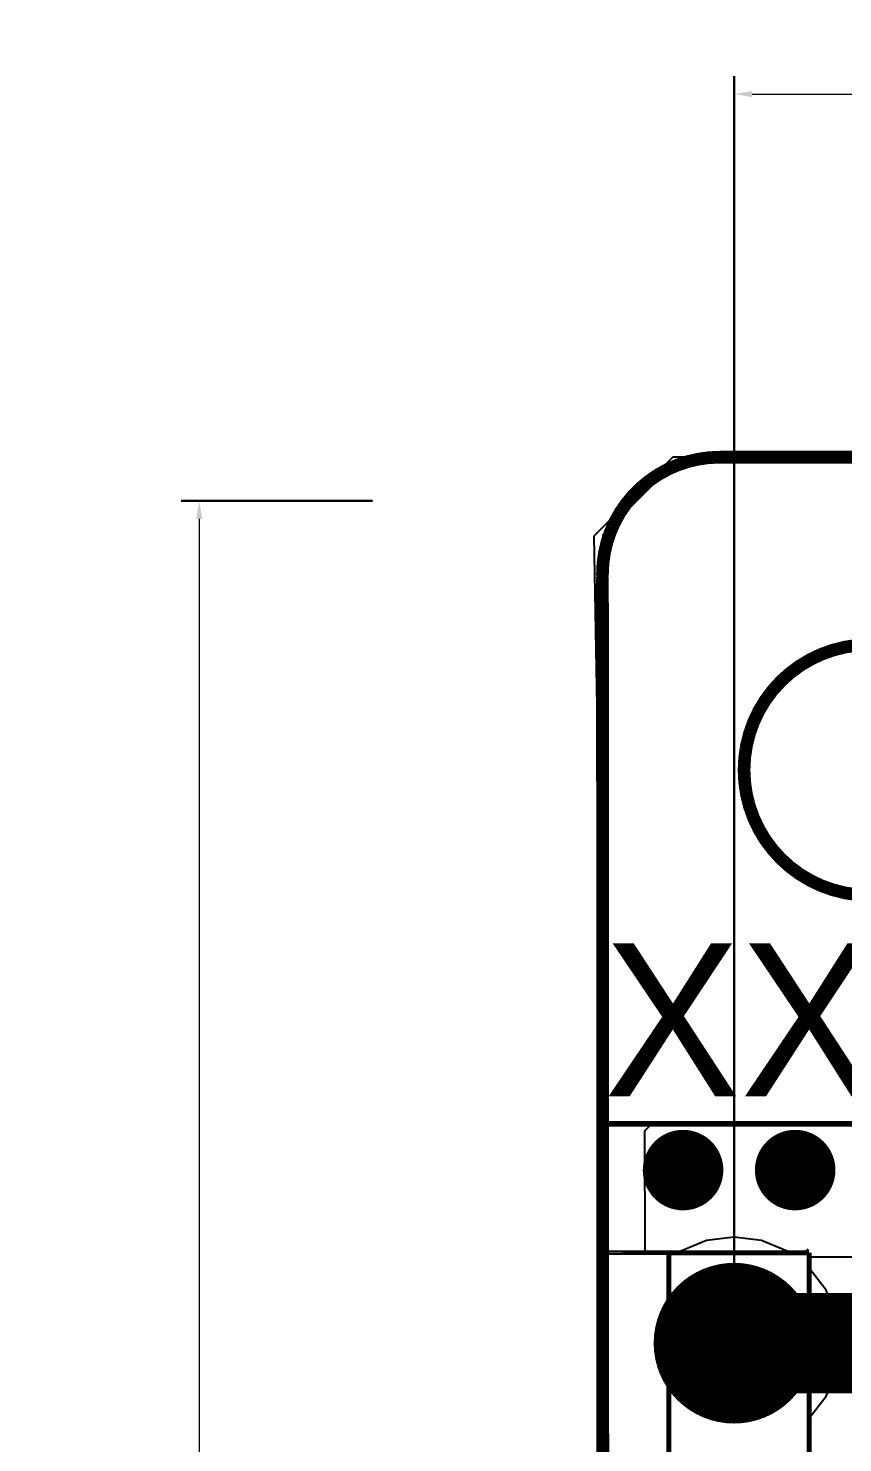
# Model space of a CAD drawing. Extents: x 72.1 to 112.7, y 45.7 to 113.8.
# Drawn here: x 74.26 to 82.38, y 99.72 to 113.83 of the extents above; entities that cross this region are included whole.
import ezdxf

# ---------------------------------------------------------------- set-up
doc = ezdxf.new("R2010")
doc.units = 0
doc.header["$MEASUREMENT"] = 0
doc.layers.get('0').update_dxf_attribs({"linetype": 'CONTINUOUS'})
doc.layers.get('Defpoints').update_dxf_attribs({"linetype": 'CONTINUOUS'})
for name, color, linetype in [('BOTTOMLAYER', 5, 'CONTINUOUS'), ('BOTTOMSOLDER', 6, 'CONTINUOUS'), ('KEEPOUTLAYER', 6, 'CONTINUOUS'), ('MULTILAYER', 9, 'CONTINUOUS'), ('TOPLAYER', 1, 'CONTINUOUS'), ('TOPOVERLAY', 2, 'CONTINUOUS'), ('TOPSOLDER', 216, 'CONTINUOUS')]:
    doc.layers.add(name, color=color, linetype=linetype)
doc.dimstyles.get("Standard").update_dxf_attribs({"dimtxt": 1, "dimasz": 0.18, "dimexe": 0.18, "dimexo": 0.0625, "dimgap": 0.09, "dimtad": 0, "dimtih": 1, "dimtoh": 1, "dimzin": 0, "dimdsep": 46, "dimtxsty": 'Standard', "dimcen": 0.09, "dimclrd": 3, "dimclrt": 1, "dimadec": 0, "dimazin": 0, "dimtfac": 1, "dimtofl": 0, "dimtmove": 0, "dimatfit": 3, "dimfxl": 1, "dimtolj": 1, "dimtzin": 0, "dimlwd": 20, "dimlwe": 30, "dimarcsym": 0})

# ---------------------------------------------------------------- blocks, each defined once
blk = doc.blocks.new('*D2')
at = {"color": 0, "linetype": 'Continuous', "lineweight": 30, "transparency": 16777216}
for p, q in [((81.295, 100.774), (81.295, 113.353)), ((104.217, 100.773), (104.217, 113.353))]:
    blk.add_line(p, q, dxfattribs=at)
at = {"color": 3, "linetype": 'Continuous', "lineweight": 20, "transparency": 16777216}
for p, q in [((81.475, 113.173), (90.666, 113.173)), ((104.037, 113.173), (94.846, 113.173))]:
    blk.add_line(p, q, dxfattribs=at)
at = {"color": 3, "linetype": 'Continuous', "transparency": 16777216}
for points in [[(81.475, 113.203), (81.475, 113.143), (81.295, 113.173)], [(104.037, 113.203), (104.037, 113.143), (104.217, 113.173)]]:
    blk.add_solid(points, dxfattribs=at)
at = {"layer": 'Defpoints', "color": 0, "linetype": 'Continuous', "transparency": 16777216}
for p in [(104.217, 113.173), (81.295, 100.711), (104.217, 100.711)]:
    blk.add_point(p, dxfattribs=at)
at = {"color": 1, "linetype": 'Continuous', "transparency": 16777216, "insert": (92.756, 113.173), "char_height": 1, "attachment_point": 5}
blk.add_mtext('\\A1;22.92', dxfattribs=at)
blk = doc.blocks.new('*D4')
at = {"color": 0, "linetype": 'Continuous', "lineweight": 30, "transparency": 16777216}
for p, q in [((77.691, 109.115), (75.783, 109.115)), ((77.704, 48.333), (75.783, 48.333))]:
    blk.add_line(p, q, dxfattribs=at)
at = {"color": 3, "linetype": 'Continuous', "lineweight": 20, "transparency": 16777216}
for p, q in [((75.963, 108.935), (75.963, 79.314)), ((75.963, 48.513), (75.963, 78.134))]:
    blk.add_line(p, q, dxfattribs=at)
at = {"color": 3, "linetype": 'Continuous', "transparency": 16777216}
for points in [[(75.933, 108.935), (75.993, 108.935), (75.963, 109.115)], [(75.933, 48.513), (75.993, 48.513), (75.963, 48.333)]]:
    blk.add_solid(points, dxfattribs=at)
at = {"layer": 'Defpoints', "color": 0, "linetype": 'Continuous', "transparency": 16777216}
for p in [(75.963, 109.115), (77.754, 109.115), (77.767, 48.333)]:
    blk.add_point(p, dxfattribs=at)
at = {"color": 1, "linetype": 'Continuous', "transparency": 16777216, "insert": (75.963, 78.724), "char_height": 1, "attachment_point": 5}
blk.add_mtext('\\A1;60.78', dxfattribs=at)

msp = doc.modelspace()

# ---------------------------------------------------------------- linework, layer by layer
at = {"layer": 'BOTTOMLAYER'}
for p, q in [((80.684792, 109.5502), (79.897392, 108.7628)), ((105.043392, 109.5502), (80.684792, 109.5502)), ((79.897392, 108.7628), (79.998992, 102.9208)), ((79.998992, 102.9208), (105.449792, 102.8954)), ((80.406555, 102.830526), (80.496385, 102.920305)), ((80.496385, 102.920305), (105.090432, 102.895758)), ((80.407038, 101.6254), (80.406555, 102.830526)), ((81.29479, 101.770457), (81.020686, 101.734371)), ((81.568895, 101.734371), (81.29479, 101.770457)), ((79.922792, 101.6254), (82.005592, 101.6)), ((82.005592, 101.6254), (79.922792, 101.6254)), ((80.010838, 101.6), (79.998992, 101.611847)), ((79.998992, 101.611847), (79.998992, 72.2122)), ((82.005592, 101.6), (80.010838, 101.6)), ((80.761131, 101.6254), (80.407038, 101.6254)), ((80.765261, 101.62857), (80.761131, 101.6254)), ((81.020686, 101.734371), (80.765261, 101.62857)), ((81.824319, 101.62857), (81.568895, 101.734371)), ((81.828449, 101.6254), (81.824319, 101.62857)), ((82.005592, 101.6254), (81.828449, 101.6254)), ((82.030992, 101.6508), (82.005592, 101.6254)), ((82.030992, 101.6508), (82.005592, 101.6254)), ((82.030992, 72.3138), (82.030992, 101.6508)), ((82.030992, 101.469988), (82.030992, 101.6508)), ((82.043659, 101.460267), (82.030992, 101.469988)), ((82.211962, 101.240928), (82.043659, 101.460267)), ((82.317763, 100.985503), (82.211962, 101.240928)), ((82.353848, 100.711399), (82.317763, 100.985503)), ((82.317763, 100.437295), (82.353848, 100.711399)), ((82.211962, 100.18187), (82.317763, 100.437295)), ((82.043659, 99.962531), (82.211962, 100.18187)), ((82.030992, 99.95281), (82.043659, 99.962531)), ((82.030992, 99.54023), (82.030992, 99.95281))]:
    msp.add_line(p, q, dxfattribs=at)
for points, const_width in [([(80.636392, 102.4382, 1), (80.936391, 102.4382, 1)], 0.299999), ([(81.753992, 102.4382, 1), (82.053991, 102.4382, 1)], 0.299999), ([(80.944791, 100.711399, 1), (81.64479, 100.711399, 1)], 0.699999)]:
    msp.add_lwpolyline(points, format="xyb", close=True, dxfattribs=dict(at, const_width=const_width))
at = {"layer": 'BOTTOMSOLDER'}
for points, const_width in [([(80.585592, 102.4382, 1), (80.987191, 102.4382, 1)], 0.401599), ([(81.703192, 102.4382, 1), (82.104791, 102.4382, 1)], 0.401599), ([(80.893991, 100.711399, 1), (81.69559, 100.711399, 1)], 0.801599)]:
    msp.add_lwpolyline(points, format="xyb", close=True, dxfattribs=dict(at, const_width=const_width))
at = {"layer": 'KEEPOUTLAYER', "const_width": 0.127}
msp.add_lwpolyline([(79.982738, 108.3818, -0.414214), (81.151138, 109.5502)], format="xyb", dxfattribs=at)
for points in [[(81.151138, 109.5502), (104.850375, 109.5502)], [(79.982738, 108.3564), (80.006132, 50.037992)]]:
    msp.add_lwpolyline(points, dxfattribs=at)
at = {"layer": 'KEEPOUTLAYER', "const_width": 0.0635}
for points in [[(81.119388, 109.5502, 1), (81.182888, 109.5502, 1)], [(79.950988, 108.3818, 1), (80.014488, 108.3818, 1)]]:
    msp.add_lwpolyline(points, format="xyb", close=True, dxfattribs=at)
at = {"layer": 'MULTILAYER'}
for points, const_width in [([(80.636392, 102.4382, 1), (80.936391, 102.4382, 1)], 0.299999), ([(81.753992, 102.4382, 1), (82.053991, 102.4382, 1)], 0.299999), ([(80.944791, 100.711399, 1), (81.64479, 100.711399, 1)], 0.699999)]:
    msp.add_lwpolyline(points, format="xyb", close=True, dxfattribs=dict(at, const_width=const_width))
at = {"layer": 'TOPLAYER'}
for p, q in [((80.760992, 109.5502), (79.985133, 108.774342)), ((105.043392, 109.5502), (80.760992, 109.5502)), ((79.985133, 108.774342), (79.998992, 102.9208)), ((79.998992, 102.9208), (105.449792, 102.8954)), ((80.406555, 102.830526), (80.496385, 102.920305)), ((80.496385, 102.920305), (95.279657, 102.90555)), ((80.407038, 101.6254), (80.406555, 102.830526)), ((81.29479, 101.770457), (81.020686, 101.734371)), ((81.568895, 101.734371), (81.29479, 101.770457)), ((82.005592, 101.6254), (79.985438, 101.6254)), ((79.985438, 101.6254), (79.985438, 72.276553)), ((80.761131, 101.6254), (80.407038, 101.6254)), ((80.765261, 101.62857), (80.761131, 101.6254)), ((81.020686, 101.734371), (80.765261, 101.62857)), ((81.824319, 101.62857), (81.568895, 101.734371)), ((81.828449, 101.6254), (81.824319, 101.62857)), ((82.005592, 101.6254), (81.828449, 101.6254)), ((82.030992, 101.6), (82.005592, 101.6254)), ((82.030992, 101.6), (82.005592, 101.6254)), ((82.030992, 72.573545), (82.030992, 101.6)), ((82.030992, 101.568733), (82.030992, 101.6)), ((85.053193, 101.568733), (82.030992, 101.568733))]:
    msp.add_line(p, q, dxfattribs=at)
for points, const_width in [([(80.636392, 102.4382, 1), (80.936391, 102.4382, 1)], 0.299999), ([(81.753992, 102.4382, 1), (82.053991, 102.4382, 1)], 0.299999), ([(80.944791, 100.711399, 1), (81.64479, 100.711399, 1)], 0.699999)]:
    msp.add_lwpolyline(points, format="xyb", close=True, dxfattribs=dict(at, const_width=const_width))
at = {"layer": 'TOPLAYER', "const_width": 1.000001}
msp.add_lwpolyline([(81.29479, 100.711399), (85.053193, 100.711399)], dxfattribs=at)
at = {"layer": 'TOPOVERLAY'}
for points, const_width in [([(83.894432, 106.429602, 1), (81.394432, 106.429602, 1)], 0.127), ([(81.362682, 106.429602, 1), (81.426182, 106.429602, 1)], 0.0635)]:
    msp.add_lwpolyline(points, format="xyb", close=True, dxfattribs=dict(at, const_width=const_width))
at = {"layer": 'TOPOVERLAY', "const_width": 0.05}
for points in [[(79.984928, 102.8954), (105.472601, 102.8954)], [(80.643387, 72.214001), (80.643387, 101.613998)], [(80.643387, 101.613998), (82.043389, 101.613998)], [(82.043389, 72.314001), (82.043389, 101.613998)]]:
    msp.add_lwpolyline(points, dxfattribs=at)
at = {"layer": 'TOPSOLDER'}
for points, const_width in [([(80.585592, 102.4382, 1), (80.987191, 102.4382, 1)], 0.401599), ([(81.703192, 102.4382, 1), (82.104791, 102.4382, 1)], 0.401599), ([(80.893991, 100.711399, 1), (81.69559, 100.711399, 1)], 0.801599)]:
    msp.add_lwpolyline(points, format="xyb", close=True, dxfattribs=dict(at, const_width=const_width))

# ---------------------------------------------------------------- texts
at = {"layer": 'TOPOVERLAY'}
msp.add_text('XX2', height=1.524, dxfattribs=at).set_placement((79.998992, 103.1748))

# ---------------------------------------------------------------- dimensions: what is measured, and where the dimension line sits
at = {"linetype": 'Continuous'}
dim = msp.add_linear_dim(base=(104.21729, 113.172905), p1=(81.294791, 100.711399), p2=(104.21729, 100.711), dimstyle='Standard', dxfattribs=at)
dim.commit()
dim.dimension.update_dxf_attribs({"geometry": '*D2', "text_midpoint": (92.75604, 113.172905)})
dim = msp.add_linear_dim(base=(75.962531, 109.115099), p1=(77.766965, 48.332891), p2=(77.753874, 109.115099), angle=90, dimstyle='Standard', dxfattribs=at)
dim.commit()
dim.dimension.update_dxf_attribs({"geometry": '*D4', "text_midpoint": (75.962531, 78.723995)})

doc.saveas('drawing.dxf')
